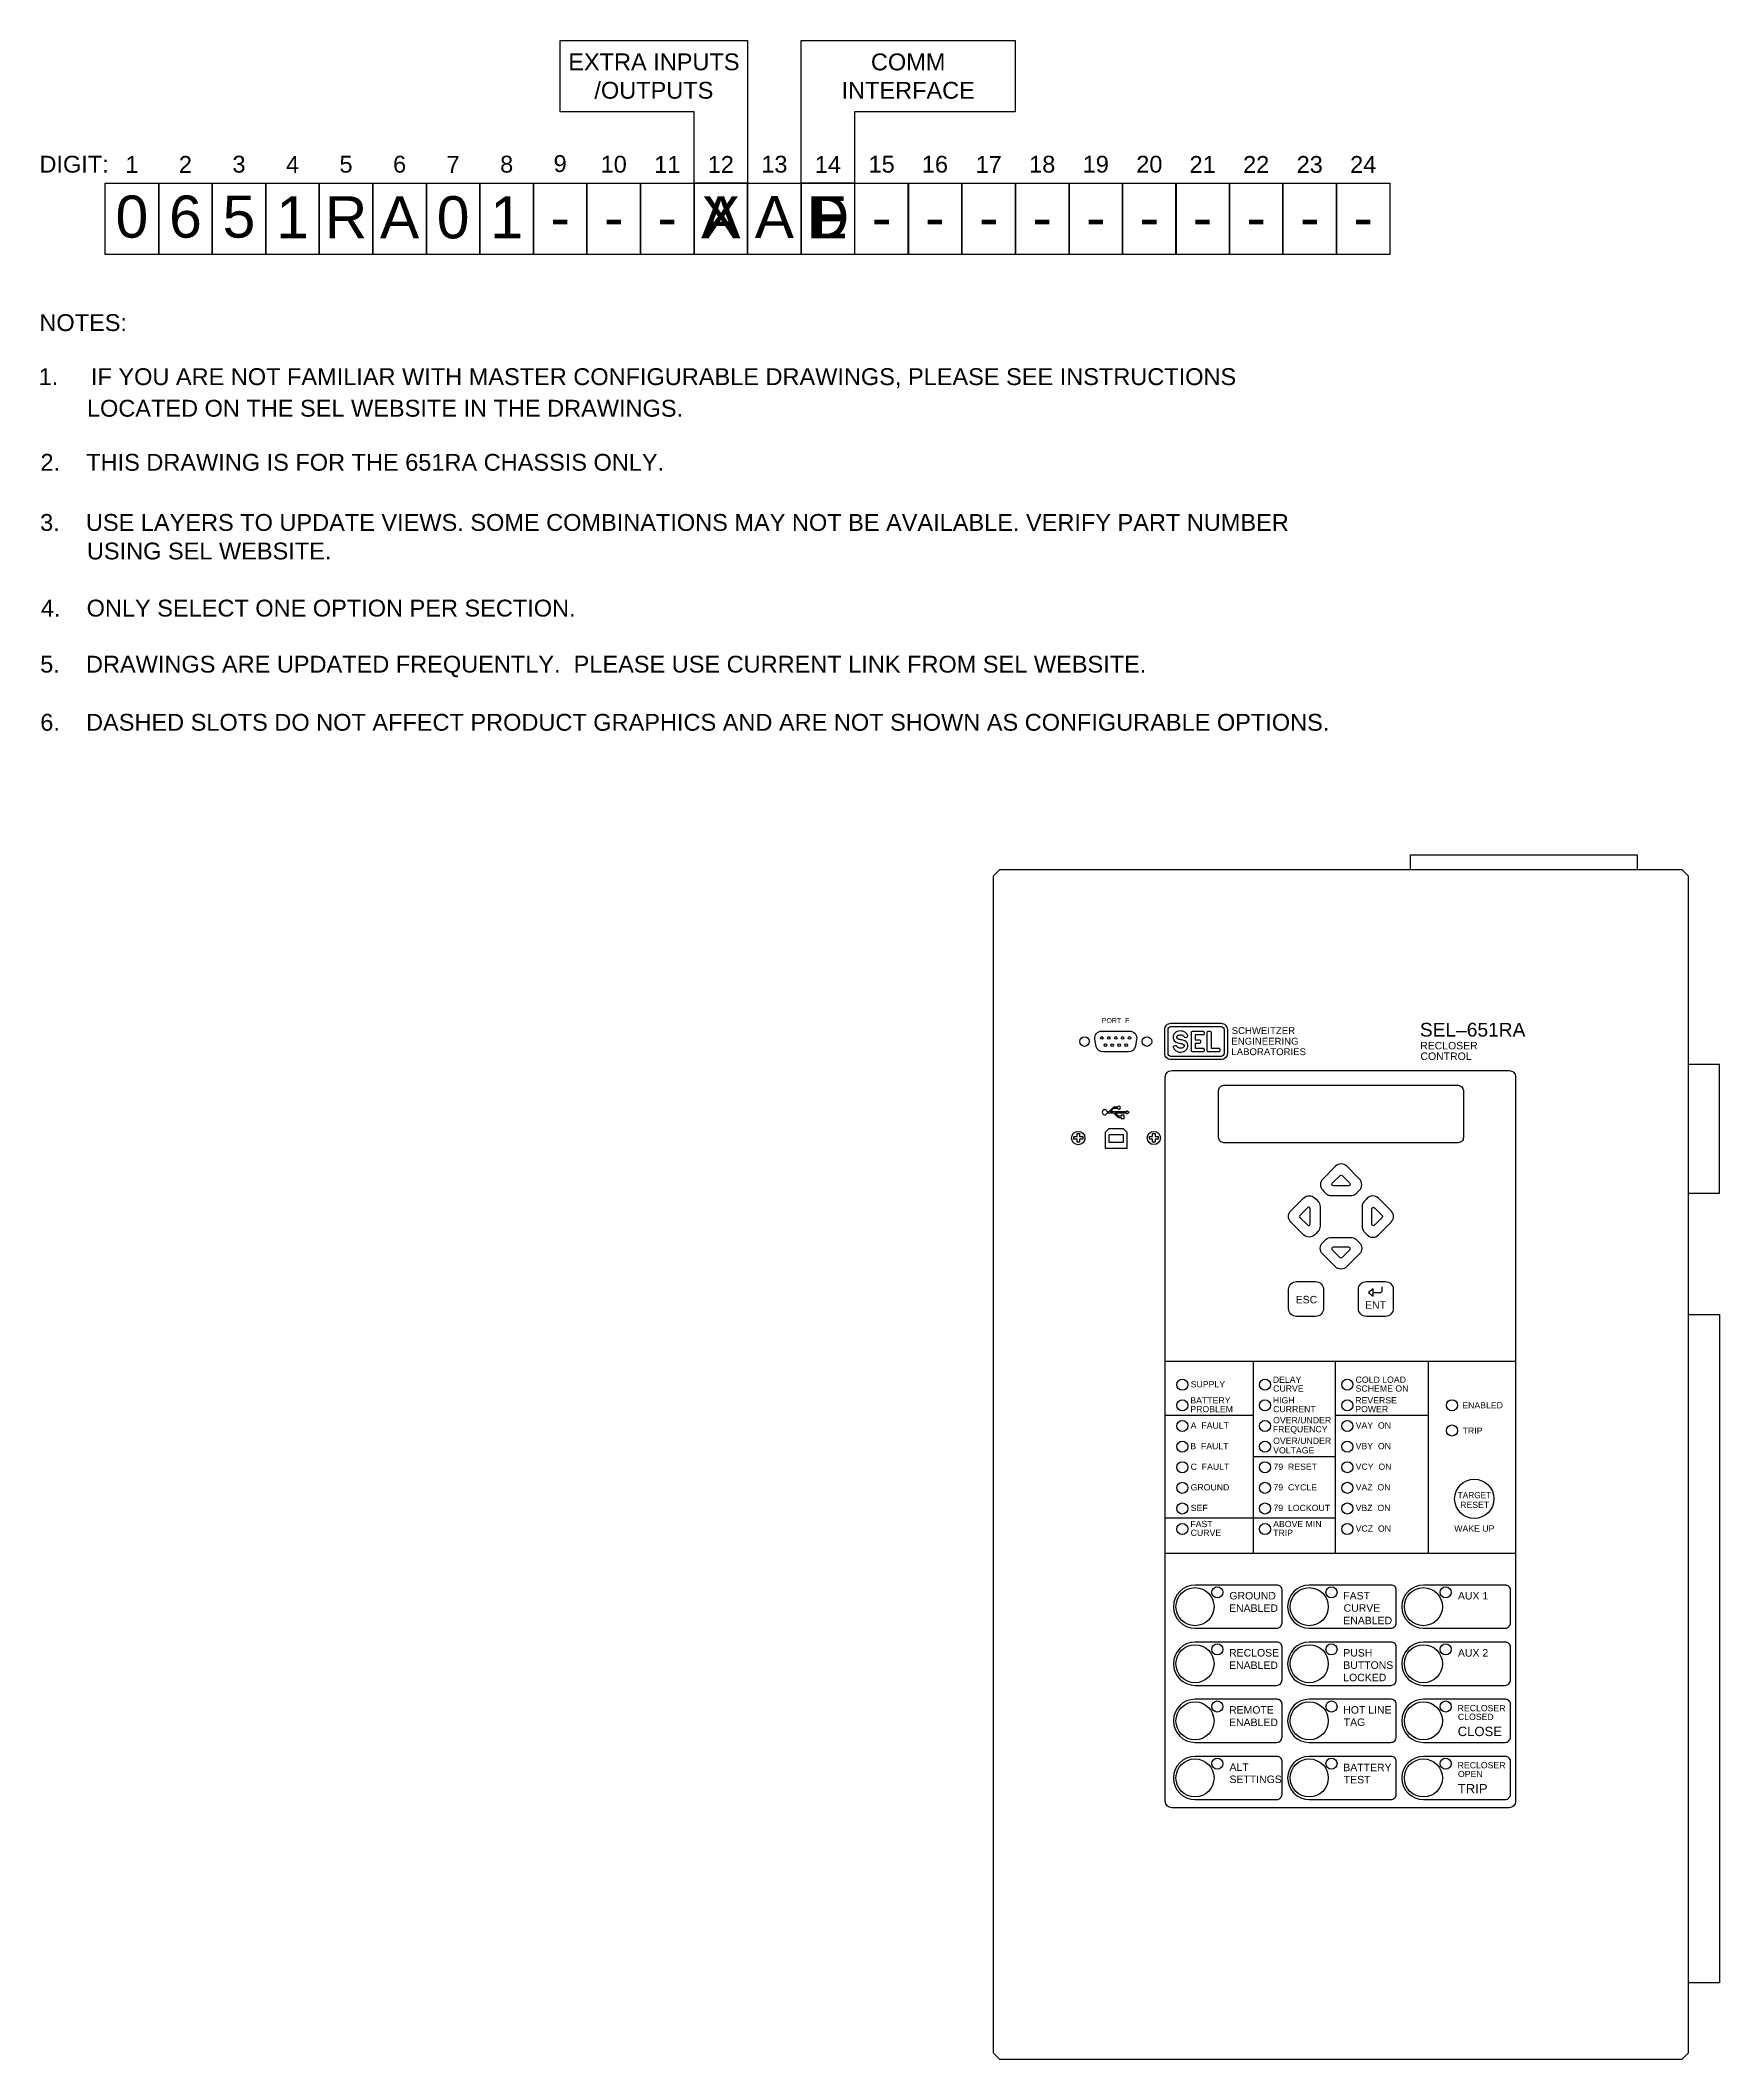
# Model space of a CAD drawing. Extents: x 3 to 47.1, y 1 to 34.6.
# Drawn here: x 3.01 to 29.48, y 1.17 to 33 of the extents above; entities that cross this region are included whole.
import ezdxf
from ezdxf.enums import TextEntityAlignment as Align

# ---------------------------------------------------------------- set-up
doc = ezdxf.new("R2010")
doc.units = 0
doc.header["$MEASUREMENT"] = 0
for name, color, linetype in [('1_0_____EXTRA_INPUTS-OUTPU', 7, 'CONTINUOUS'), ('1_1__X__NONE', 7, 'CONTINUOUS'), ('1_2__A___2__125_VDC____5__', 7, 'CONTINUOUS'), ('2_0_____COMMUNICATIONS_INT', 7, 'CONTINUOUS'), ('2_1__D___1__100BASE-FX__EI', 7, 'CONTINUOUS'), ('2_2__E___2__10-100BASE-T__', 7, 'CONTINUOUS'), ('2_3__F___2__100BASE-FX__EI', 7, 'CONTINUOUS'), ('2_4__L___1__10-100BASE-T__', 7, 'CONTINUOUS'), ('3_0_____DWG', 7, 'CONTINUOUS')]:
    doc.layers.add(name, color=color, linetype=linetype)
doc.styles.add('ARIAL', font='arial.ttf')

msp = doc.modelspace()

# ---------------------------------------------------------------- linework, layer by layer
at = {"layer": '1_0_____EXTRA_INPUTS-OUTPU'}
msp.add_lwpolyline([(4.036, 30.75), (4.879, 30.75), (4.879, 29.625), (4.036, 29.625)], close=True, dxfattribs=at)
at = {"layer": '2_0_____COMMUNICATIONS_INT'}
msp.add_lwpolyline([(4.036, 30.75), (4.879, 30.75), (4.879, 29.625), (4.036, 29.625)], close=True, dxfattribs=at)
at = {"layer": '3_0_____DWG'}
for points in [[(14.161, 33), (14.161, 30.75), (13.317, 30.75), (13.317, 31.875), (11.208, 31.875), (11.207, 33)], [(15.848, 31.875), (15.848, 30.75), (15.005, 30.752), (15.005, 33), (18.379, 33), (18.379, 31.875)], [(4.879, 29.625), (4.036, 29.625), (4.036, 30.75), (4.879, 30.75)], [(5.723, 29.625), (4.879, 29.625), (4.879, 30.75), (5.723, 30.75)], [(6.567, 29.625), (5.723, 29.625), (5.723, 30.75), (6.567, 30.75)], [(7.411, 29.625), (6.567, 29.625), (6.567, 30.75), (7.411, 30.75)], [(8.254, 29.625), (7.411, 29.625), (7.411, 30.75), (8.254, 30.75)], [(9.098, 29.625), (8.254, 29.625), (8.254, 30.75), (9.098, 30.75)], [(9.942, 29.625), (9.098, 29.625), (9.098, 30.75), (9.942, 30.75)], [(10.786, 29.625), (9.942, 29.625), (9.942, 30.75), (10.786, 30.75)], [(11.629, 29.625), (10.786, 29.625), (10.786, 30.75), (11.629, 30.75)], [(12.473, 29.625), (11.629, 29.625), (11.629, 30.75), (12.473, 30.75)], [(13.317, 29.625), (12.473, 29.625), (12.473, 30.75), (13.317, 30.75)], [(14.161, 29.625), (13.317, 29.625), (13.317, 30.75), (14.161, 30.75)], [(15.005, 29.625), (14.161, 29.625), (14.161, 30.75), (15.005, 30.75)], [(15.848, 29.625), (15.005, 29.625), (15.005, 30.75), (15.848, 30.75)], [(16.695, 29.625), (15.852, 29.625), (15.852, 30.75), (16.695, 30.75)], [(17.536, 29.625), (16.692, 29.625), (16.692, 30.75), (17.536, 30.75)], [(18.383, 29.625), (17.539, 29.625), (17.539, 30.75), (18.383, 30.75)], [(19.227, 29.625), (18.383, 29.625), (18.383, 30.75), (19.227, 30.75)], [(20.071, 29.625), (19.227, 29.625), (19.227, 30.75), (20.071, 30.75)], [(20.914, 29.625), (20.071, 29.625), (20.071, 30.75), (20.914, 30.75)], [(21.755, 29.625), (20.911, 29.625), (20.911, 30.75), (21.755, 30.75)], [(22.599, 29.625), (21.755, 29.625), (21.755, 30.75), (22.599, 30.75)], [(23.442, 29.625), (22.599, 29.625), (22.599, 30.75), (23.442, 30.75)], [(24.286, 29.625), (23.442, 29.625), (23.442, 30.75), (24.286, 30.75)], [(19.353, 15.771), (19.393, 15.771), (19.393, 15.721), (19.443, 15.721), (19.443, 15.681), (19.393, 15.681), (19.393, 15.631), (19.353, 15.631), (19.353, 15.681), (19.303, 15.681), (19.303, 15.721), (19.353, 15.721)], [(19.804, 15.534), (19.804, 15.792), (19.861, 15.849), (20.081, 15.849), (20.138, 15.792), (20.138, 15.534)], [(20.081, 15.629), (19.861, 15.629), (19.861, 15.755), (20.081, 15.755)], [(20.544, 15.771), (20.584, 15.771), (20.584, 15.721), (20.634, 15.721), (20.634, 15.681), (20.584, 15.681), (20.584, 15.631), (20.544, 15.631), (20.544, 15.681), (20.494, 15.681), (20.494, 15.721), (20.544, 15.721)], [(24.022, 13.321), (23.947, 13.262), (24.022, 13.204)]]:
    msp.add_lwpolyline(points, close=True, dxfattribs=at)
for points in [[(24.608, 19.929), (24.608, 20.163), (28.181, 20.163), (28.181, 19.929)], [(18.138, 19.929), (28.888, 19.929), (28.988, 19.829), (28.988, 1.273), (28.888, 1.173), (18.138, 1.173), (18.038, 1.273), (18.038, 19.829), (18.138, 19.929)], [(28.988, 14.83), (29.481, 14.83), (29.481, 16.86), (28.988, 16.86)], [(28.988, 12.915), (29.481, 12.915), (29.481, 2.385), (28.988, 2.385)], [(20.745, 12.183), (26.265, 12.183)], [(22.127, 12.183), (22.127, 9.157)], [(23.427, 9.157), (23.427, 12.183)], [(24.889, 12.183), (24.889, 9.157)], [(20.745, 11.33), (22.127, 11.33)], [(23.427, 11.33), (24.889, 11.33)], [(22.127, 10.68), (23.427, 10.68)], [(23.427, 9.705), (20.745, 9.705)], [(20.745, 9.157), (26.265, 9.157)]]:
    msp.add_lwpolyline(points, dxfattribs=at)
for points in [[(21.723, 17.033, -0.414214), (21.624, 16.934), (20.834, 16.934, -0.414214), (20.735, 17.033), (20.735, 17.409, -0.414214), (20.834, 17.508), (21.624, 17.508, -0.414214), (21.723, 17.409)], [(19.743, 17.385), (20.183, 17.385, -0.466018), (20.292, 17.256), (20.273, 17.147, -0.365766), (20.164, 17.055), (19.768, 17.055, -0.366799), (19.655, 17.143), (19.635, 17.258, -0.459264)], [(21.67, 17.033, -0.414214), (21.624, 16.986), (20.834, 16.986, -0.414214), (20.788, 17.033), (20.788, 17.409, -0.414214), (20.834, 17.455), (21.624, 17.455, -0.414214), (21.67, 17.409)], [(20.978, 17.386, 0.192116), (20.894, 17.352, 0.12608), (20.868, 17.302, 0.336344), (20.915, 17.21, 0.087668), (20.983, 17.191, -0.022201), (21.003, 17.188, -0.039737), (21.018, 17.183, -0.23043), (21.042, 17.159, -0.182747), (21.04, 17.14, -0.221111), (20.995, 17.115, -0.058363), (20.967, 17.114, -0.13415), (20.937, 17.129, 0.006668), (20.92, 17.149, 0.085557), (20.917, 17.151, 0.231613), (20.877, 17.148, 0.170757), (20.87, 17.138, 0.118457), (20.872, 17.122, 0.153081), (20.906, 17.079, 0.186266), (20.99, 17.054, 0.192116), (21.074, 17.088, 0.12608), (21.1, 17.138, 0.336344), (21.053, 17.23, 0.087668), (20.985, 17.249, -0.022201), (20.965, 17.252, -0.039737), (20.95, 17.257, -0.23043), (20.926, 17.281, -0.182747), (20.928, 17.3, -0.221111), (20.974, 17.325, -0.058363), (21.002, 17.326, -0.13415), (21.031, 17.311, 0.006668), (21.048, 17.291, 0.085557), (21.051, 17.288, 0.231613), (21.091, 17.292, 0.170757), (21.099, 17.302, 0.118457), (21.097, 17.318, 0.153081), (21.063, 17.361, 0.186266)], [(21.215, 17.19), (21.215, 17.114), (21.34, 17.114, -0.424366), (21.355, 17.099), (21.355, 17.072, -0.404134), (21.34, 17.057), (21.175, 17.057, -0.432614), (21.159, 17.073), (21.159, 17.365, -0.396049), (21.175, 17.381), (21.34, 17.381, -0.424366), (21.355, 17.366), (21.355, 17.339, -0.404134), (21.34, 17.323), (21.215, 17.323), (21.215, 17.248), (21.288, 17.248, -0.353971), (21.299, 17.234), (21.299, 17.234), (21.299, 17.203, -0.353971), (21.288, 17.19)], [(21.422, 17.381), (21.45, 17.381, -0.432614), (21.466, 17.365), (21.466, 17.114), (21.587, 17.114, -0.424366), (21.602, 17.099), (21.602, 17.072, -0.404134), (21.587, 17.057), (21.422, 17.057, -0.432614), (21.406, 17.073), (21.406, 17.365, -0.396049)], [(20.845, 16.762), (26.165, 16.762, -0.414633), (26.265, 16.662), (26.265, 5.243, -0.414214), (26.165, 5.143), (20.845, 5.143, -0.414673), (20.745, 5.243), (20.745, 16.662, -0.414891)], [(21.665, 16.53), (25.363, 16.53, -0.414213), (25.443, 16.45), (25.443, 15.705, -0.414219), (25.363, 15.625), (21.665, 15.625, -0.414214), (21.585, 15.705), (21.585, 16.45, -0.414336)], [(23.671, 14.794, 0.176539), (23.749, 14.821), (23.786, 14.857), (23.805, 14.876, 0.414214), (23.805, 15.052), (23.604, 15.254, 0.414214), (23.427, 15.254), (23.226, 15.052, 0.414214), (23.226, 14.876), (23.245, 14.857), (23.281, 14.821, 0.176539), (23.36, 14.794)], [(23.532, 15.109), (23.654, 14.988, -0.66386), (23.637, 14.947), (23.394, 14.947, -0.66386), (23.377, 14.988), (23.499, 15.109, -0.408376)], [(23.183, 14.308, -0.176539), (23.156, 14.229), (23.12, 14.193), (23.101, 14.174, -0.414214), (22.924, 14.174), (22.723, 14.375, -0.414214), (22.723, 14.552), (22.924, 14.753, -0.414214), (23.101, 14.753), (23.12, 14.734), (23.156, 14.698, -0.176539), (23.183, 14.619)], [(23.846, 14.306, 0.176539), (23.873, 14.227), (23.909, 14.19), (23.928, 14.171, 0.414214), (24.104, 14.171), (24.306, 14.373, 0.414214), (24.306, 14.55), (24.104, 14.751, 0.414214), (23.928, 14.751), (23.909, 14.732), (23.873, 14.695, 0.176539), (23.846, 14.617)], [(22.867, 14.447), (22.989, 14.325, 0.66386), (23.029, 14.342), (23.029, 14.585, 0.66386), (22.989, 14.602), (22.867, 14.48, 0.408376)], [(24.161, 14.445), (24.04, 14.323, -0.66386), (23.999, 14.34), (23.999, 14.583, -0.66386), (24.04, 14.6), (24.161, 14.478, -0.408376)], [(23.669, 14.131, -0.176539), (23.747, 14.104), (23.784, 14.068), (23.803, 14.049, -0.414214), (23.803, 13.872), (23.602, 13.671, -0.414214), (23.425, 13.671), (23.223, 13.872, -0.414214), (23.223, 14.049), (23.242, 14.068), (23.279, 14.104, -0.176539), (23.357, 14.131)], [(23.53, 13.815), (23.652, 13.937, 0.66386), (23.635, 13.977), (23.392, 13.977, 0.66386), (23.375, 13.937), (23.496, 13.815, 0.408376)], [(22.814, 13.437), (23.114, 13.437, -0.414214), (23.239, 13.312), (23.239, 13.012, -0.414214), (23.114, 12.887), (22.814, 12.887, -0.414214), (22.689, 13.012), (22.689, 13.312, -0.414214)], [(23.913, 13.437), (24.213, 13.437, -0.414214), (24.338, 13.312), (24.338, 13.012, -0.414214), (24.213, 12.887), (23.913, 12.887, -0.414214), (23.788, 13.012), (23.788, 13.312, -0.414214)], [(22.505, 8.652), (21.213, 8.652, 1), (21.213, 7.972), (22.499, 7.972, 0.414216), (22.585, 8.059), (22.585, 8.575, 0.424297)], [(24.305, 8.652), (23.013, 8.652, 1), (23.013, 7.972), (24.299, 7.972, 0.414216), (24.385, 8.059), (24.385, 8.575, 0.424297)], [(26.105, 8.652), (24.813, 8.652, 1), (24.813, 7.972), (26.099, 7.972, 0.414216), (26.185, 8.059), (26.185, 8.575, 0.424297)], [(22.505, 7.752), (21.213, 7.752, 1), (21.213, 7.072), (22.499, 7.072, 0.414216), (22.585, 7.159), (22.585, 7.675, 0.424297)], [(24.305, 7.752), (23.013, 7.752, 1), (23.013, 7.072), (24.299, 7.072, 0.414216), (24.385, 7.159), (24.385, 7.675, 0.424297)], [(26.105, 7.752), (24.813, 7.752, 1), (24.813, 7.072), (26.099, 7.072, 0.414216), (26.185, 7.159), (26.185, 7.675, 0.424297)], [(22.505, 6.852), (21.213, 6.852, 1), (21.213, 6.172), (22.499, 6.172, 0.414216), (22.585, 6.259), (22.585, 6.775, 0.424297)], [(24.305, 6.852), (23.013, 6.852, 1), (23.013, 6.172), (24.299, 6.172, 0.414216), (24.385, 6.259), (24.385, 6.775, 0.424297)], [(26.105, 6.852), (24.813, 6.852, 1), (24.813, 6.172), (26.099, 6.172, 0.414216), (26.185, 6.259), (26.185, 6.775, 0.424297)], [(22.505, 5.952), (21.213, 5.952, 1), (21.213, 5.272), (22.499, 5.272, 0.414216), (22.585, 5.359), (22.585, 5.875, 0.424297)], [(24.305, 5.952), (23.013, 5.952, 1), (23.013, 5.272), (24.299, 5.272, 0.414216), (24.385, 5.359), (24.385, 5.875, 0.424297)], [(26.105, 5.952), (24.813, 5.952, 1), (24.813, 5.272), (26.099, 5.272, 0.414216), (26.185, 5.359), (26.185, 5.875, 0.424297)]]:
    msp.add_lwpolyline(points, format="xyb", close=True, dxfattribs=at)
for points in [[(19.918, 16.097, -0.201862), (19.932, 16.092), (19.993, 16.031, 0.168101), (20.008, 16.025), (20.05, 16.025), (20.05, 16.009), (20.098, 16.009), (20.098, 16.057), (20.05, 16.057), (20.05, 16.041), (20.016, 16.041, -0.184177), (20, 16.047), (19.95, 16.097), (20.134, 16.097), (20.134, 16.081), (20.176, 16.105), (20.134, 16.129), (20.134, 16.113), (19.881, 16.113), (19.93, 16.162, -0.197185), (19.947, 16.169), (19.991, 16.169, 5.727361), (19.991, 16.185), (19.94, 16.185, 0.186912), (19.924, 16.178), (19.866, 16.12, -0.189963), (19.849, 16.113), (19.83, 16.113, 10.010016), (19.83, 16.097), (19.919, 16.097)], [(24.022, 13.262), (24.13, 13.262, 0.414214), (24.165, 13.297), (24.165, 13.354)]]:
    msp.add_lwpolyline(points, format="xyb", dxfattribs=at)
for centre, radius in [((19.471, 17.22), 0.076), ((19.745, 17.276), 0.021), ((19.854, 17.276), 0.021), ((19.963, 17.276), 0.021), ((20.072, 17.276), 0.021), ((20.181, 17.276), 0.021), ((20.455, 17.22), 0.076), ((19.8, 17.164), 0.021), ((19.909, 17.164), 0.021), ((20.018, 17.164), 0.021), ((20.127, 17.164), 0.021), ((19.373, 15.699), 0.105), ((20.563, 15.7), 0.104), ((21.013, 11.81), 0.0875), ((22.315, 11.81), 0.0874), ((23.614, 11.81), 0.0874), ((21.013, 11.485), 0.0874), ((22.315, 11.485), 0.0874), ((23.614, 11.485), 0.0874), ((25.264, 11.487), 0.0875), ((21.013, 11.16), 0.0874), ((22.315, 11.16), 0.0874), ((23.614, 11.16), 0.0875), ((25.264, 11.088), 0.0875), ((21.013, 10.835), 0.0875), ((22.315, 10.835), 0.0875), ((23.614, 10.835), 0.0874), ((21.013, 10.51), 0.0875), ((22.315, 10.51), 0.0875), ((23.614, 10.51), 0.0874), ((21.013, 10.185), 0.0874), ((22.315, 10.185), 0.0874), ((23.614, 10.185), 0.0875), ((25.615, 10.012), 0.31), ((21.013, 9.86), 0.0875), ((22.315, 9.86), 0.0874), ((23.614, 9.86), 0.0874), ((21.013, 9.535), 0.0874), ((22.315, 9.535), 0.0875), ((23.614, 9.535), 0.0875), ((21.213, 8.312), 0.3), ((21.564, 8.538), 0.0875), ((23.013, 8.312), 0.3), ((23.364, 8.538), 0.0875), ((24.813, 8.312), 0.3), ((25.164, 8.538), 0.0875), ((21.213, 7.412), 0.3), ((21.564, 7.638), 0.0875), ((23.013, 7.412), 0.3), ((23.364, 7.638), 0.0875), ((24.813, 7.412), 0.3), ((25.164, 7.638), 0.0875), ((21.213, 6.512), 0.3), ((21.564, 6.738), 0.0875), ((23.013, 6.512), 0.3), ((23.364, 6.738), 0.0875), ((24.813, 6.512), 0.3), ((25.164, 6.738), 0.0875), ((21.213, 5.612), 0.3), ((21.564, 5.838), 0.0875), ((23.013, 5.612), 0.3), ((23.364, 5.838), 0.0875), ((24.813, 5.612), 0.3), ((25.164, 5.838), 0.0875)]:
    msp.add_circle(centre, radius, dxfattribs=at)

# ---------------------------------------------------------------- texts
at = {"layer": '1_1__X__NONE', "style": 'ARIAL'}
msp.add_text('X', height=0.664, dxfattribs=at).set_placement((13.739, 29.88), align=Align.CENTER)
at = {"layer": '1_2__A___2__125_VDC____5__', "style": 'ARIAL'}
msp.add_text('A', height=0.664, dxfattribs=at).set_placement((13.739, 29.88), align=Align.CENTER)
at = {"layer": '2_1__D___1__100BASE-FX__EI', "style": 'ARIAL'}
msp.add_text('D', height=0.664, dxfattribs=at).set_placement((15.427, 29.88), align=Align.CENTER)
at = {"layer": '2_2__E___2__10-100BASE-T__', "style": 'ARIAL'}
msp.add_text('E', height=0.664, dxfattribs=at).set_placement((15.427, 29.88), align=Align.CENTER)
at = {"layer": '2_3__F___2__100BASE-FX__EI', "style": 'ARIAL'}
msp.add_text('F', height=0.664, dxfattribs=at).set_placement((15.427, 29.88), align=Align.CENTER)
at = {"layer": '2_4__L___1__10-100BASE-T__', "style": 'ARIAL'}
msp.add_text('L', height=0.664, dxfattribs=at).set_placement((15.427, 29.88), align=Align.CENTER)
at = {"layer": '3_0_____DWG', "style": 'ARIAL'}
for s, height, p in [('EXTRA INPUTS', 0.2655, (12.684, 32.529)), ('COMM', 0.2655, (16.692, 32.528)), ('/OUTPUTS', 0.2655, (12.684, 32.081)), ('INTERFACE', 0.2655, (16.692, 32.081)), ('9', 0.266, (11.207, 30.925)), ('1', 0.266, (4.457, 30.912)), ('2', 0.266, (5.301, 30.912)), ('3', 0.266, (6.145, 30.916)), ('4', 0.266, (6.989, 30.912)), ('5', 0.266, (7.832, 30.916)), ('6', 0.266, (8.676, 30.916)), ('7', 0.266, (9.52, 30.912)), ('8', 0.266, (10.364, 30.916)), ('10', 0.2655, (12.051, 30.916)), ('11', 0.2655, (12.895, 30.912)), ('12', 0.2655, (13.739, 30.912)), ('13', 0.2655, (14.583, 30.916)), ('14', 0.2655, (15.427, 30.912)), ('15', 0.2655, (16.274, 30.916)), ('16', 0.2655, (17.114, 30.916)), ('17', 0.2655, (17.961, 30.912)), ('18', 0.2655, (18.805, 30.916)), ('19', 0.2655, (19.649, 30.916)), ('20', 0.2655, (20.493, 30.916)), ('21', 0.2655, (21.333, 30.912)), ('22', 0.2655, (22.177, 30.912)), ('23', 0.2655, (23.021, 30.912)), ('24', 0.2655, (23.864, 30.912)), ('0', 0.664, (4.457, 29.891)), ('6', 0.664, (5.301, 29.891)), ('5', 0.664, (6.145, 29.891)), ('1', 0.664, (6.989, 29.88)), ('R', 0.664, (7.832, 29.88)), ('A', 0.664, (8.676, 29.88)), ('0', 0.664, (9.52, 29.88)), ('1', 0.664, (10.364, 29.88)), ('A', 0.664, (14.583, 29.883)), ('-', 0.664, (11.207, 29.88)), ('-', 0.664, (12.051, 29.88)), ('-', 0.664, (12.895, 29.88)), ('-', 0.664, (16.274, 29.88)), ('-', 0.664, (17.114, 29.88)), ('-', 0.664, (17.961, 29.88)), ('-', 0.664, (18.805, 29.88)), ('-', 0.664, (19.649, 29.88)), ('-', 0.664, (20.493, 29.88)), ('-', 0.664, (21.333, 29.88)), ('-', 0.664, (22.177, 29.88)), ('-', 0.664, (23.021, 29.88)), ('-', 0.664, (23.864, 29.88))]:
    msp.add_text(s, height=height, dxfattribs=at).set_placement(p, align=Align.CENTER)
for s, height, p in [('DIGIT:', 0.2655, (3, 30.916)), ('NOTES:', 0.2655, (2.999, 28.419)), ('1.     IF YOU ARE NOT FAMILIAR WITH MASTER CONFIGURABLE DRAWINGS, PLEASE SEE INSTRUCTIONS', 0.2655, (2.987, 27.567)), ('       LOCATED ON THE SEL WEBSITE IN THE DRAWINGS.', 0.2655, (3.027, 27.069)), ('2.    THIS DRAWING IS FOR THE 651RA CHASSIS ONLY.', 0.2655, (3.016, 26.217)), ('3.    USE LAYERS TO UPDATE VIEWS. SOME COMBINATIONS MAY NOT BE AVAILABLE. VERIFY PART NUMBER', 0.2655, (3.011, 25.269)), ('       USING SEL WEBSITE.', 0.2655, (3.027, 24.819)), ('4.    ONLY SELECT ONE OPTION PER SECTION.', 0.2655, (3.022, 23.919)), ('5.    DRAWINGS ARE UPDATED FREQUENTLY.  PLEASE USE CURRENT LINK FROM SEL WEBSITE.', 0.2655, (3.012, 23.035)), ('6.    DASHED SLOTS DO NOT AFFECT PRODUCT GRAPHICS AND ARE NOT SHOWN AS CONFIGURABLE OPTIONS.', 0.2655, (3.013, 22.119)), ('PORT  F', 0.0787, (19.744, 17.511)), ('SEL–651RA', 0.2163, (24.757, 17.298)), ('SCHWEITZER', 0.1082, (21.791, 17.338)), ('ENGINEERING', 0.10817, (21.786, 17.171)), ('RECLOSER', 0.118, (24.761, 17.096)), ('LABORATORIES', 0.10817, (21.786, 17.005)), ('CONTROL', 0.118, (24.766, 16.929)), ('ESC', 0.118, (22.8, 13.093)), ('ENT', 0.118, (23.894, 13.007)), ('SUPPLY', 0.0983, (21.145, 11.769)), ('DELAY', 0.0983, (22.439, 11.84)), ('CURVE', 0.0983, (22.444, 11.702)), ('COLD LOAD', 0.0983, (23.744, 11.841)), ('SCHEME ON', 0.0983, (23.745, 11.702)), ('BATTERY', 0.0983, (21.139, 11.515)), ('PROBLEM', 0.0983, (21.139, 11.377)), ('HIGH', 0.0983, (22.439, 11.516)), ('CURRENT', 0.0983, (22.444, 11.377)), ('REVERSE', 0.0983, (23.739, 11.516)), ('POWER', 0.0983, (23.739, 11.377)), ('ENABLED', 0.0983, (25.425, 11.437)), ('A  FAULT', 0.0983, (21.145, 11.119)), ('OVER/UNDER', 0.0983, (22.444, 11.202)), ('FREQUENCY', 0.0983, (22.439, 11.06)), ('VAY  ON', 0.0983, (23.745, 11.119)), ('B  FAULT', 0.0983, (21.139, 10.794)), ('VOLTAGE', 0.0983, (22.445, 10.727)), ('OVER/UNDER', 0.0983, (22.444, 10.877)), ('VBY  ON', 0.0983, (23.745, 10.794)), ('TRIP', 0.0983, (25.431, 11.037)), ('C  FAULT', 0.0983, (21.144, 10.469)), ('79  RESET', 0.0983, (22.449, 10.469)), ('VCY  ON', 0.0983, (23.745, 10.469)), ('GROUND', 0.0983, (21.144, 10.144)), ('79  CYCLE', 0.0983, (22.449, 10.144)), ('VAZ  ON', 0.0983, (23.745, 10.144)), ('SEF', 0.0983, (21.145, 9.819)), ('79  LOCKOUT', 0.09833, (22.449, 9.819)), ('VBZ  ON', 0.0983, (23.745, 9.819)), ('RESET', 0.0983, (25.392, 9.867)), ('FAST', 0.0983, (21.139, 9.566)), ('ABOVE MIN', 0.0983, (22.445, 9.566)), ('VCZ  ON', 0.0983, (23.745, 9.494)), ('WAKE UP', 0.0983, (25.299, 9.494)), ('CURVE', 0.0983, (21.144, 9.427)), ('TRIP', 0.0983, (22.445, 9.426)), ('GROUND', 0.118, (21.755, 8.426)), ('ENABLED', 0.118, (21.75, 8.23)), ('FAST', 0.118, (23.55, 8.426)), ('CURVE', 0.118, (23.555, 8.232)), ('AUX 1', 0.118, (25.357, 8.425)), ('ENABLED', 0.118, (23.55, 8.036)), ('RECLOSE', 0.118, (21.75, 7.526)), ('PUSH', 0.118, (23.55, 7.526)), ('AUX 2', 0.118, (25.357, 7.525)), ('ENABLED', 0.118, (21.75, 7.33)), ('BUTTONS', 0.118, (23.55, 7.332)), ('LOCKED', 0.118, (23.55, 7.137)), ('REMOTE', 0.118, (21.75, 6.626)), ('HOT LINE', 0.118, (23.55, 6.626)), ('RECLOSER', 0.0983, (25.352, 6.664)), ('ENABLED', 0.118, (21.75, 6.43)), ('TAG', 0.118, (23.557, 6.432)), ('CLOSE', 0.1475, (25.353, 6.272)), ('CLOSED', 0.0983, (25.357, 6.526)), ('ALT', 0.118, (21.757, 5.724)), ('BATTERY', 0.118, (23.55, 5.719)), ('RECLOSER', 0.0983, (25.352, 5.764)), ('SETTINGS', 0.118, (21.756, 5.532)), ('TEST', 0.118, (23.557, 5.527)), ('TRIP', 0.1475, (25.355, 5.369)), ('OPEN', 0.0983, (25.357, 5.626))]:
    msp.add_text(s, height=height, dxfattribs=at).set_placement(p)
at = {"layer": '3_0_____DWG', "style": 'ARIAL', "width": 0.95}
msp.add_text('TARGET', height=0.0983, dxfattribs=at).set_placement((25.353, 10.02))

doc.saveas('drawing.dxf')
